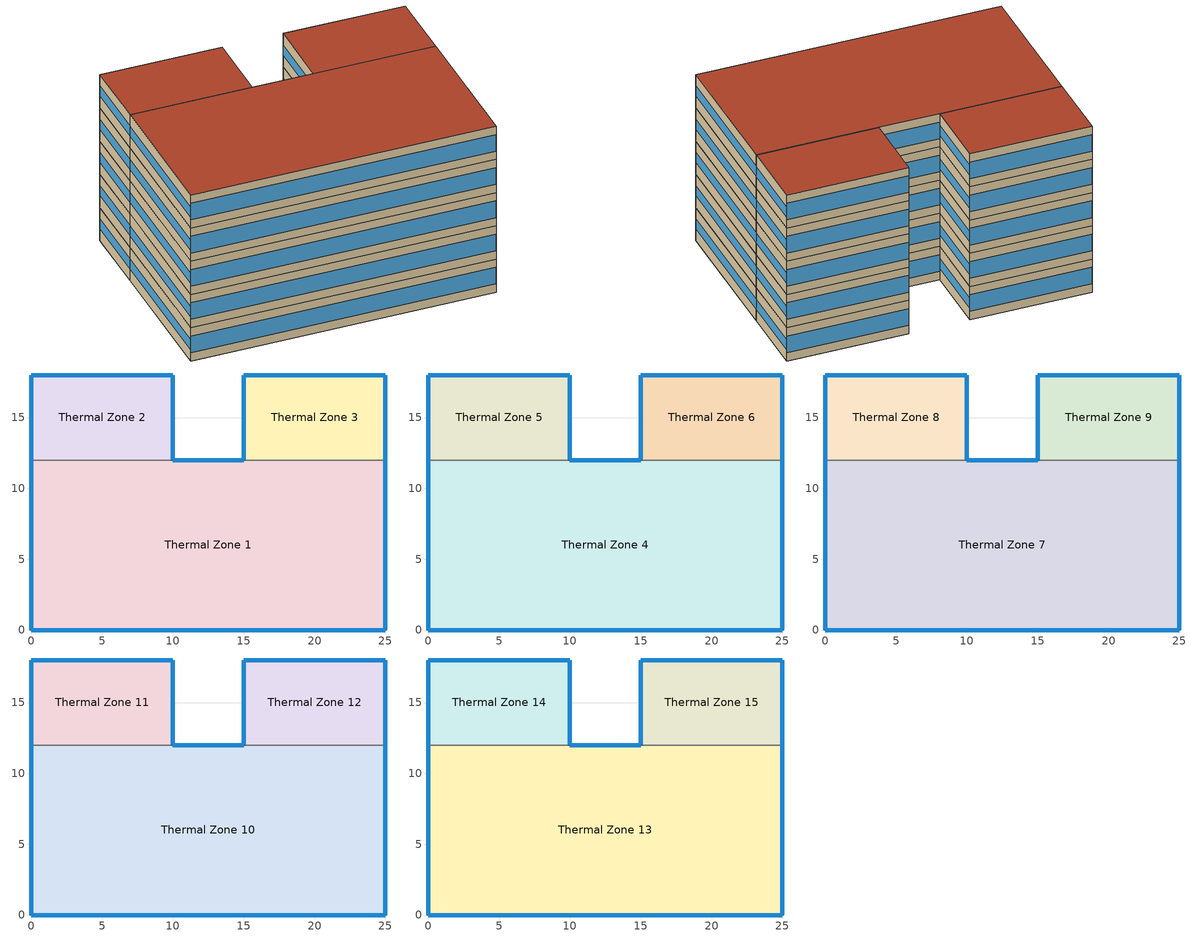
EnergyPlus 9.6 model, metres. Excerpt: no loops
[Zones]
Thermal Zone 1
 floor ground (ExtSlabCarpet): 0,0 25,0 25,12 0,12 z0
 wall outside (Ext Wall): 0,12 0,0 25,0 25,12 / 15,12 10,12 z0:3
 wall to Thermal Zone 2 (Interior Wall): 10,12 0,12 z0:3
 wall to Thermal Zone 3 (Interior Wall): 25,12 15,12 z0:3
 window (Ext Window): 25,0.01 25,11.99 / 0,11.99 0,0.01 z1.05:1.95; 14.99,12 10.01,12 / 0.01,0 24.99,0 z0.75:2.25
Thermal Zone 2
 floor ground (ExtSlabCarpet): 0,12 10,12 10,18 0,18 z0
 wall outside (Ext Wall): 10,12 10,18 0,18 0,12 z0:3
 window (Ext Window): 10,12.01 10,17.99 / 0,17.99 0,12.01 z1.05:1.95; 9.99,18 0.01,18 z0.75:2.25
Thermal Zone 3
 floor ground (ExtSlabCarpet): 15,12 25,12 25,18 15,18 z0
 wall outside (Ext Wall): 25,12 25,18 15,18 15,12 z0:3
 window (Ext Window): 25,12.01 25,17.99 / 15,17.99 15,12.01 z1.05:1.95; 24.99,18 15.01,18 z0.75:2.25
Thermal Zone 4
 floor to Thermal Zone 1 (Interior Floor): 0,0 25,0 25,12 0,12 z3
 wall outside (Ext Wall): 0,12 0,0 25,0 25,12 / 15,12 10,12 z3:6
 wall to Thermal Zone 5 (Interior Wall): 10,12 0,12 z3:6
 wall to Thermal Zone 6 (Interior Wall): 25,12 15,12 z3:6
 window (Ext Window): 25,0.01 25,11.99 / 0,11.99 0,0.01 z4.05:4.95; 14.99,12 10.01,12 / 0.01,0 24.99,0 z3.75:5.25
Thermal Zone 5
 floor to Thermal Zone 2 (Interior Floor): 0,12 10,12 10,18 0,18 z3
 wall outside (Ext Wall): 10,12 10,18 0,18 0,12 z3:6
 window (Ext Window): 10,12.01 10,17.99 / 0,17.99 0,12.01 z4.05:4.95; 9.99,18 0.01,18 z3.75:5.25
Thermal Zone 6
 floor to Thermal Zone 3 (Interior Floor): 15,12 25,12 25,18 15,18 z3
 wall outside (Ext Wall): 25,12 25,18 15,18 15,12 z3:6
 window (Ext Window): 25,12.01 25,17.99 / 15,17.99 15,12.01 z4.05:4.95; 24.99,18 15.01,18 z3.75:5.25
Thermal Zone 7
 floor to Thermal Zone 4 (Interior Floor): 0,0 25,0 25,12 0,12 z6
 wall outside (Ext Wall): 0,12 0,0 25,0 25,12 / 15,12 10,12 z6:9
 wall to Thermal Zone 8 (Interior Wall): 10,12 0,12 z6:9
 wall to Thermal Zone 9 (Interior Wall): 25,12 15,12 z6:9
 window (Ext Window): 25,0.01 25,11.99 / 0,11.99 0,0.01 z7.05:7.95; 14.99,12 10.01,12 / 0.01,0 24.99,0 z6.75:8.25
Thermal Zone 8
 floor to Thermal Zone 5 (Interior Floor): 0,12 10,12 10,18 0,18 z6
 wall outside (Ext Wall): 10,12 10,18 0,18 0,12 z6:9
 window (Ext Window): 10,12.01 10,17.99 / 0,17.99 0,12.01 z7.05:7.95; 9.99,18 0.01,18 z6.75:8.25
Thermal Zone 9
 floor to Thermal Zone 6 (Interior Floor): 15,12 25,12 25,18 15,18 z6
 wall outside (Ext Wall): 25,12 25,18 15,18 15,12 z6:9
 window (Ext Window): 25,12.01 25,17.99 / 15,17.99 15,12.01 z7.05:7.95; 24.99,18 15.01,18 z6.75:8.25
Thermal Zone 10
 floor to Thermal Zone 7 (Interior Floor): 0,0 25,0 25,12 0,12 z9
 wall outside (Ext Wall): 0,12 0,0 25,0 25,12 / 15,12 10,12 z9:12
 wall to Thermal Zone 11 (Interior Wall): 10,12 0,12 z9:12
 wall to Thermal Zone 12 (Interior Wall): 25,12 15,12 z9:12
 window (Ext Window): 25,0.01 25,11.99 / 0,11.99 0,0.01 z10.05:10.95; 14.99,12 10.01,12 / 0.01,0 24.99,0 z9.75:11.25
Thermal Zone 11
 floor to Thermal Zone 8 (Interior Floor): 0,12 10,12 10,18 0,18 z9
 wall outside (Ext Wall): 10,12 10,18 0,18 0,12 z9:12
 window (Ext Window): 10,12.01 10,17.99 / 0,17.99 0,12.01 z10.05:10.95; 9.99,18 0.01,18 z9.75:11.25
Thermal Zone 12
 floor to Thermal Zone 9 (Interior Floor): 15,12 25,12 25,18 15,18 z9
 wall outside (Ext Wall): 25,12 25,18 15,18 15,12 z9:12
 window (Ext Window): 25,12.01 25,17.99 / 15,17.99 15,12.01 z10.05:10.95; 24.99,18 15.01,18 z9.75:11.25
Thermal Zone 13
 floor to Thermal Zone 10 (Interior Floor): 0,0 25,0 25,12 0,12 z12
 wall outside (Ext Wall): 0,12 0,0 25,0 25,12 / 15,12 10,12 z12:15
 wall to Thermal Zone 14 (Interior Wall): 10,12 0,12 z12:15
 wall to Thermal Zone 15 (Interior Wall): 25,12 15,12 z12:15
 window (Ext Window): 25,0.01 25,11.99 / 0,11.99 0,0.01 z13.05:13.95; 14.99,12 10.01,12 / 0.01,0 24.99,0 z12.75:14.25
 roof outside (Ext Roof): 0,0 25,0 25,12 0,12 z15
Thermal Zone 14
 floor to Thermal Zone 11 (Interior Floor): 0,12 10,12 10,18 0,18 z12
 wall outside (Ext Wall): 10,12 10,18 0,18 0,12 z12:15
 window (Ext Window): 10,12.01 10,17.99 / 0,17.99 0,12.01 z13.05:13.95; 9.99,18 0.01,18 z12.75:14.25
 roof outside (Ext Roof): 0,12 10,12 10,18 0,18 z15
Thermal Zone 15
 floor to Thermal Zone 12 (Interior Floor): 15,12 25,12 25,18 15,18 z12
 wall outside (Ext Wall): 25,12 25,18 15,18 15,12 z12:15
 window (Ext Window): 25,12.01 25,17.99 / 15,17.99 15,12.01 z13.05:13.95; 24.99,18 15.01,18 z12.75:14.25
 roof outside (Ext Roof): 15,12 25,12 25,18 15,18 z15
[Building]
Building 1: North Axis {deg}=-0
[Site:Location]
Washington Dc Dulles IntL Ar: Latitude {deg}=38.98; Longitude {deg}=-77.47; Time Zone {hr}=-5; Elevation {m}=82
[SizingPeriod:DesignDay] Day of Month=21; Dry-Bulb Temperature Range Modifier Type=DefaultMultipliers; Barometric Pressure {Pa}=86790; Rain Indicator=No; Snow Indicator=No; Daylight Saving Time Indicator=No; Begin Environment Reset Mode=FullResetAtBeginEnvironment
Name | Month | Day Type | Maximum Dry-Bulb Temperature {C} | Daily Dry-Bulb Temperature Range {deltaC} | Humidity Condition Type | Wetbulb or DewPoint at Maximum Dry-Bulb {C} | Wind Speed {m/s} | Wind Direction {deg} | Solar Model Indicator | ASHRAE Clear Sky Optical Depth for Beam Irradiance (taub) | ASHRAE Clear Sky Optical Depth for Diffuse Irradiance (taud) | Enthalpy at Maximum Dry-Bulb {J/kg} | Sky Clearness
SALT-LAKE-CITY-IAP Ann Clg .4% Condns DB=>MWB | 7 | SummerDesignDay | 36.5 | 14.4 | Wetbulb | 17.1 | 5 | 340 | ASHRAETau | 0.339 | 2.366
SALT-LAKE-CITY-IAP Ann Clg .4% Condns DP=>MDB | 7 | SummerDesignDay | 22.5 | 14.4 | Dewpoint | 15.6 | 5 | 340 | ASHRAETau | 0.339 | 2.366
SALT-LAKE-CITY-IAP Ann Clg .4% Condns Enth=>MDB | 7 | SummerDesignDay | 30.8 | 14.4 | Enthalpy |  | 5 | 340 | ASHRAETau | 0.339 | 2.366 | 59300
SALT-LAKE-CITY-IAP Ann Clg .4% Condns WB=>MDB | 7 | SummerDesignDay | 31.2 | 14.4 | Wetbulb | 19 | 5 | 340 | ASHRAETau | 0.339 | 2.366
SALT-LAKE-CITY-IAP Ann Htg 99.6% Condns DB | 1 | WinterDesignDay | -12.4 | 0 | Wetbulb | -12.4 | 2.6 | 140 | ASHRAEClearSky |  |  |  | 0
SALT-LAKE-CITY-IAP Ann Htg Wind 99.6% Condns WS=>MCDB | 1 | WinterDesignDay | 6.8 | 0 | Wetbulb | 6.8 | 12.4 | 140 | ASHRAEClearSky |  |  |  | 0
SALT-LAKE-CITY-IAP Ann Hum_n 99.6% Condns DP=>MCDB | 1 | WinterDesignDay | -10.7 | 0 | Dewpoint | -16.2 | 2.6 | 140 | ASHRAEClearSky |  |  |  | 0
[Material] Thermal Absorptance=0.9
Name | Roughness | Thickness m | Conductivity W/m-K | Density kg/m3 | Specific Heat J/kg-K | Solar Absorptance | Visible Absorptance
wall metal | Smooth | 0.15 | 45.28 | 7824 | 500 | 0.7 | 0.7
roof metal | Smooth | 0.2 | 45.28 | 7824 | 500 | 0.7 | 0.7
Wall Insulation [30]; Roof Insulation [30] | MediumRough | 0.1693 | 0.049 | 265 | 836.8 | 0.7 | 0.7
F16 Acoustic tile | MediumSmooth | 0.0191 | 0.06 | 368 | 590 | 0.3 | 0.3
M11 100mm lightweight concrete | MediumRough | 0.1016 | 0.53 | 1280 | 840 | 0.5 | 0.5
MAT-CC05 4 HW CONCRETE | Rough | 0.1016 | 1.311 | 2240 | 836.8 | 0.85 | 0.85
G01a 19mm gypsum board | MediumSmooth | 0.019 | 0.16 | 800 | 1090 | 0.4 | 0.4
[Material:AirGap]
Name | Thermal Resistance m2-K/W
F04 Wall air space resistance | 0.15
F05 Ceiling air space resistance | 0.18
[Material:NoMass]
CP02 CARPET PAD: Roughness=Smooth; Thermal Resistance m2-K/W=0.1; Thermal Absorptance=0.9; Solar Absorptance=0.8; Visible Absorptance=0.8
[WindowMaterial:SimpleGlazingSystem]
Window Material Simple Glazing System: U-Factor W/m2-K=2.8; Solar Heat Gain Coefficient=0.35
[Construction]
Ext Roof: roof metal, Roof Insulation [30]
Ext Wall: wall metal, Wall Insulation [30]
Ext Window: Window Material Simple Glazing System
ExtSlabCarpet: MAT-CC05 4 HW CONCRETE, CP02 CARPET PAD
Interior Floor: F16 Acoustic tile, F05 Ceiling air space resistance, M11 100mm lightweight concrete
Interior Wall: G01a 19mm gypsum board, F04 Wall air space resistance, G01a 19mm gypsum board
[Zone]
Thermal Zone 1; Thermal Zone 2; Thermal Zone 3: 0, 0, 0, 0, , 1, , , , , , Yes
Thermal Zone 4; Thermal Zone 5; Thermal Zone 6: 0, 0, 0, 3, , 1, , , , , , Yes
Thermal Zone 7; Thermal Zone 8; Thermal Zone 9: 0, 0, 0, 6, , 1, , , , , , Yes
Thermal Zone 10; Thermal Zone 11; Thermal Zone 12: 0, 0, 0, 9, , 1, , , , , , Yes
Thermal Zone 13; Thermal Zone 14; Thermal Zone 15: 0, 0, 0, 12, , 1, , , , , , Yes
[AvailabilityManager:Scheduled] Schedule=Always On Discrete
VAV with Reheat 1 Availability Manager; Air Loop HVAC Outdoor Air System 1 Availability Manager
[Schedule:Constant]
Always On Discrete: Hourly Value=1
